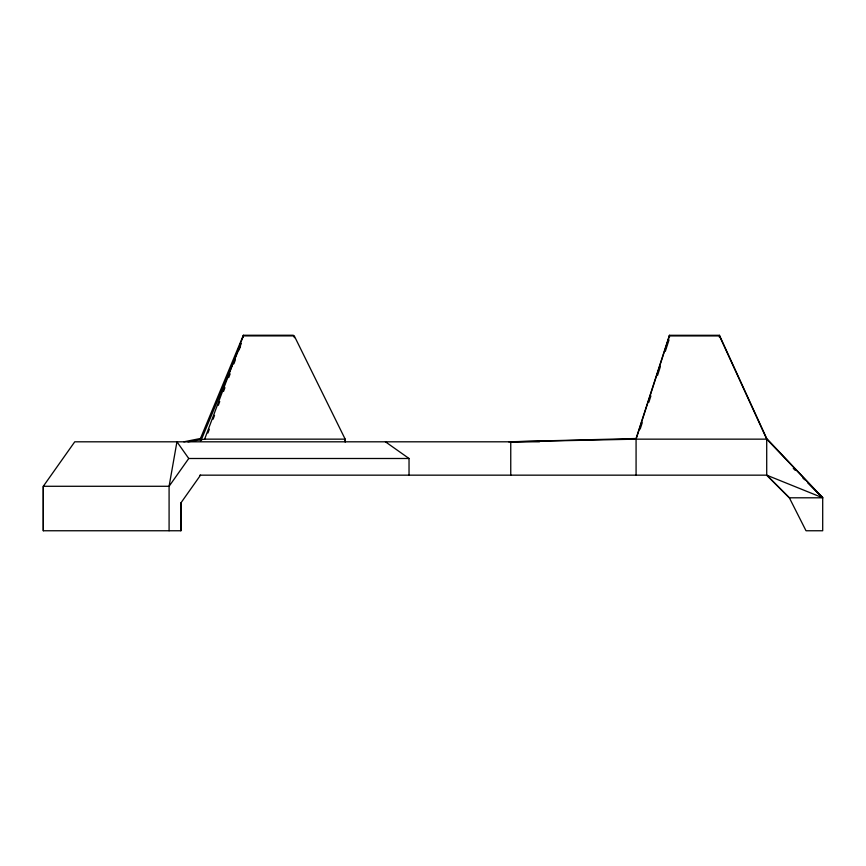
<?xml version="1.0" encoding="UTF-8"?>
<svg xmlns="http://www.w3.org/2000/svg" width="866" height="866" viewBox="0 0 866 866"><rect width="100%" height="100%" fill="white"/><g stroke="black" fill="none" stroke-linecap="round" stroke-linejoin="round"><path stroke-width="1.3" d="M200.533 475.163L180.875 502.962L180.886 530.761L43.3 530.761L43.3 486.281L74.747 441.812L539.529 441.812M180.875 530.761L180.875 502.962M409.033 475.163L409.033 458.493L385.435 441.812M669.429 337.491L669.429 335.294L719.462 335.294L766.713 438.51L822.7 497.798L822.7 530.761L806.019 530.761L789.348 497.798L766.713 475.163L199.862 475.163M719.462 337.491L719.462 335.294M669.429 335.294L636.077 438.51L508.688 441.812M640.19 429.071L642.247 422.695M648.84 402.311L650.896 395.935M657.489 375.552L660.368 366.632M665.315 351.336L669.017 339.873M204.625 439.149L243.346 335.9L294.267 335.9L345.177 439.149L345.177 441.812L345.177 439.149L204.625 439.149L187.944 441.812M207.927 433L209.345 429.222M213.123 419.155L214.541 415.377M218.319 405.31L219.737 401.532M223.515 391.464L224.933 387.687M228.711 377.619L230.129 373.841M233.907 363.774L235.314 359.996M239.103 349.929L240.51 346.151M200.468 440.697L200.468 438.477L243.346 335.261L293.336 335.239L294.462 337.675M200.988 440.567L241.278 343.575M409.033 458.493L188.745 458.493L169.087 486.281L169.087 530.761M183.841 441.812L200.468 438.477M510.756 475.163L510.756 441.812L636.077 439.159L766.713 439.149L766.713 475.163L822.7 497.798L766.713 439.149L719.462 335.932L669.429 335.932L636.077 439.159L636.077 475.174M793.278 468.376L795.183 470.281M802.771 477.87L804.666 479.764M807.513 482.611L822.7 497.798L789.348 497.798L766.713 475.163M188.745 458.493L176.945 441.812L169.087 486.281L43.3 486.281L43.3 530.761M243.346 335.261L243.346 337.48"/></g></svg>
